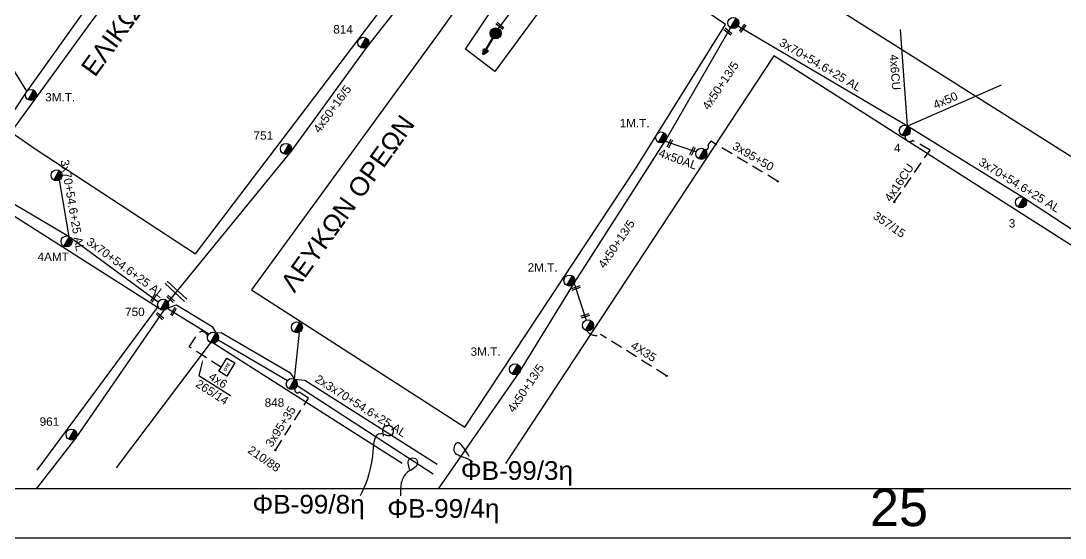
# Model space of a CAD drawing. Header units: millimetres. Extents: x 1020 to 3238, y 796 to 1818.
# Drawn here: x 2241.6 to 2465.3, y 796.3 to 907 of the extents above; entities that cross this region are included whole.
import ezdxf
from ezdxf import colors
from ezdxf.entities.mleader import LeaderData, LeaderLine
from ezdxf.enums import TextEntityAlignment as Align
from ezdxf.math import Vec2, Vec3

# ---------------------------------------------------------------- set-up
doc = ezdxf.new("R2010")
doc.units = ezdxf.units.MM
doc.linetypes.add('DASHED', pattern=[19.05, 12.7, -6.35])
for name, color, linetype, lineweight in [('3x70+54.6+25 AL', 7, 'SYN_LINE', 30), ('3x82+57+16', 7, 'SYN_LINE', 30), ('3x95+35', 7, 'Continuous', 30), ('3X95+50', 7, 'Continuous', 30), ('4x16CU', 7, 'Continuous', 30), ('4X35', 7, 'DASHED', 30), ('4x50', 7, 'Continuous', 30), ('4x50+13_5', 7, 'Continuous', 30), ('4x50+16_5', 7, 'Continuous', 30), ('4x50AL', 7, 'Continuous', 30), ('4x6', 7, 'SYN_LINE', 30), ('4x6CU', 7, 'Continuous', 30), ('Υπόβαθρο ΔΕΗ', 7, 'Continuous', 30)]:
    doc.layers.add(name, color=color, linetype=linetype, lineweight=lineweight)
for name, color, linetype in [('Pillar OTE', 7, 'Continuous'), ('text οδών', 7, 'Continuous'), ('text_kalodion', 7, 'Continuous'), ('Άγνωστα', 7, 'Continuous'), ('ΑΓΝΩΣΤΟ ΕΝΑΕΡΙΟ ΚΑΛΩΔΙΟ', 7, 'Continuous'), ('Επίτονοι', 7, 'Continuous'), ('Επιγραφές - Σχήματα', 7, 'Continuous'), ('Μηχανική τομή', 7, 'Continuous'), ('Στύλος Ξύλινος', 7, 'Continuous'), ('Στύλος Ξύλινος @ 1', 7, 'Continuous'), ('Στύλος ΦΜ', 7, 'Continuous'), ('Στύλος ΦΜ @ 1', 7, 'Continuous'), ('Συνδέσεις', 7, 'Continuous'), ('Τομή', 7, 'Continuous')]:
    doc.layers.add(name, color=color, linetype=linetype)
doc.styles.add('arial', font='arial.ttf')
doc.styles.get("Standard").update_dxf_attribs({"font": 'arial.ttf'})
doc.linetypes.add('SYN_LINE', pattern='A,0.5,-0.0001,["/\\/\\/\\/",Standard,S=0.1,R=0,X=0,Y=-0.05],-0.25', length=0.7501)

# ---------------------------------------------------------------- blocks, each defined once
blk = doc.blocks.new('ΥΠΑΡΧΩΝ ΤΣΙΜΕΝΤΕΝΙΟΣ ΣΤΥΛΟΣ')
at = {"layer": 'Στύλος ΦΜ'}
blk.add_hatch(color=7, dxfattribs=at).paths.add_polyline_path([(-1.29, -2.28, 0.574793), (2.62, 0, 0.268822), (1.3, 2.27)])
at = {"layer": 'Στύλος ΦΜ', "color": 7}
blk.add_line((-1.29, -2.28), (1.3, 2.27), dxfattribs=at)
blk.add_circle((0, 0), 2.62, dxfattribs=at)
at = {"layer": 'Στύλος ΦΜ', "flags": 4}
for tag, p in [('ΑΡΙΘΜΟΣ', (-4.68, 8.05)), ('ΤΥΠΟΣ', (-4.91, 3.03))]:
    blk.add_attdef(tag, p, '', height=4, dxfattribs=at)
blk = doc.blocks.new('ΥΠΑΡΧΩΝ ΞΥΛΙΝΟΣ ΣΤΥΛΟΣ')
at = {"layer": 'Στύλος Ξύλινος'}
h = blk.add_hatch(color=7, dxfattribs=at)
h.paths.add_polyline_path([(-2.62, 0, 0.270008), (-1.29, -2.28), (1.3, 2.27, 0.576266)])
h.paths.add_polyline_path([(-1.29, -2.28, 0.574793), (2.62, 0, 0.268822), (1.3, 2.27)])
at = {"layer": 'Στύλος Ξύλινος', "color": 7}
blk.add_line((-1.29, -2.28), (1.3, 2.27), dxfattribs=at)
blk.add_circle((0, 0), 2.62, dxfattribs=at)
at = {"layer": 'Στύλος Ξύλινος', "flags": 4}
for tag, p in [('ΑΡΙΘΜΟΣ', (-4.91, 8.6)), ('ΤΥΠΟΣ', (-4.85, 3.39))]:
    blk.add_attdef(tag, p, '', height=4, dxfattribs=at)
blk = doc.blocks.new('ΤΟΜΗ')
at = {"layer": 'Τομή', "ltscale": 40}
for p, q in [((-5.68, 0), (17.06, 0)), ((-5.68, -2.77), (17.06, -2.77))]:
    blk.add_line(p, q, dxfattribs=at)
blk = doc.blocks.new('ΜΗΧΑΝΙΚΗ ΤΟΜΗ')
at = {"layer": 'Μηχανική τομή', "ltscale": 40}
for p, q in [((-1.89, 0.78), (5.68, 0.78)), ((-1.89, -0.78), (5.68, -0.78))]:
    blk.add_line(p, q, dxfattribs=at)
blk = doc.blocks.new('_ΣΥΝΔΕΣΗ')
at = {"layer": 'Συνδέσεις', "linetype": 'SYN_LINE', "ltscale": 40}
blk.add_hatch(color=256, dxfattribs=at).paths.add_polyline_path([(0.5, -0.01, 1), (-0.5, -0.01, 1)])
at = {"layer": 'Συνδέσεις'}
blk.add_circle((0, -0.01), 0.5, dxfattribs=at)
blk = doc.blocks.new('ΕΠΙΤΟΝΟΣ')
at = {"layer": 'Επίτονοι', "lineweight": 40, "ltscale": 40}
blk.add_hatch(color=256, dxfattribs=at).paths.add_polyline_path([(-1.13, 6.47), (0, 9.1), (1.13, 6.47)])
for p, q in [((-1.13, 6.47), (0, 9.1)), ((1.13, 6.47), (-1.13, 6.47)), ((-1.13, 6.47), (0, 6.47)), ((0, 9.1), (1.13, 6.47)), ((0, 6.47), (0, 0))]:
    blk.add_line(p, q, dxfattribs=at)
blk = doc.blocks.new('PILLAR ΟΤΕ')
at = {"layer": 'Pillar OTE', "ltscale": 40}
blk.add_lwpolyline([(-3.31, 2.02), (3.39, 2.02), (3.39, -1.99), (-3.31, -1.99)], close=True, dxfattribs=at)
at = {"layer": 'Pillar OTE', "insert": (-1.81, 0.71), "char_height": 1.3575, "width": 109.961, "attachment_point": 1}
blk.add_mtext('{\\fArial|b1|i0|c161|p34;OTE}', dxfattribs=at)

msp = doc.modelspace()

# ---------------------------------------------------------------- linework, layer by layer
at = {"lineweight": -3}
msp.add_lwpolyline([(1059.16, 1801.46), (3011.12, 1801.46), (3011.12, 806.84), (1059.16, 806.84)], close=True, dxfattribs=at)
at = {"layer": '3x70+54.6+25 AL', "color": 62, "linetype": 'SYN_LINE', "lineweight": -3, "ltscale": 20}
msp.add_lwpolyline([(2343.89, 905.33), (2361.85, 929.1), (2370.25, 938.27)], dxfattribs=at)
at = {"layer": '3x70+54.6+25 AL', "color": 6, "linetype": 'SYN_LINE', "lineweight": -3, "ltscale": 20}
msp.add_lwpolyline([(2395.22, 905.9), (2431.54, 884.53), (2456.41, 869.19), (2478.83, 854.51)], dxfattribs=at)
at = {"layer": '3x70+54.6+25 AL', "color": 151, "linetype": 'SYN_LINE', "lineweight": -3, "ltscale": 20}
for points in [[(2271.05, 846.81), (2251.99, 860.79), (2231.49, 872.81)], [(2272.97, 845.47), (2274.98, 846.23), (2282.56, 841.59), (2283.37, 840.19), (2284.52, 840.25), (2299.25, 831.75), (2300.24, 830.29), (2302.42, 830.06), (2330.8, 812.1)]]:
    msp.add_lwpolyline(points, dxfattribs=at)
at = {"layer": '3x70+54.6+25 AL', "color": 151, "linetype": 'SYN_LINE', "lineweight": -3, "ltscale": 15}
msp.add_lwpolyline([(2251.99, 860.79), (2249.9, 872.94)], dxfattribs=at)
at = {"layer": '3x70+54.6+25 AL', "color": 85, "linetype": 'SYN_LINE', "lineweight": -3, "ltscale": 10}
for points in [[(2272.97, 845.47), (2281.91, 839.97)], [(2300.24, 830.29), (2301.27, 840.37)]]:
    msp.add_lwpolyline(points, dxfattribs=at)
at = {"layer": '3x70+54.6+25 AL', "color": 85, "linetype": 'SYN_LINE', "lineweight": -3, "ltscale": 20}
for points in [[(2283.87, 838.71), (2298.74, 830.01)], [(2300.78, 828.94), (2329.95, 810.01)]]:
    msp.add_lwpolyline(points, dxfattribs=at)
at = {"layer": '3x82+57+16', "color": 133, "linetype": 'Continuous', "lineweight": -3, "ltscale": 0.2}
msp.add_lwpolyline([(2300.66, 969.78), (2282.54, 947.64), (2268.08, 927.25), (2242.73, 891.72), (2230.9, 873.88)], dxfattribs=at)
at = {"layer": '3x95+35', "color": 85, "linetype": 'DASHED', "lineweight": -3, "ltscale": 0.2}
msp.add_lwpolyline([(2296.13, 815.1), (2303.23, 826.24), (2301.26, 827.51, -0.846941), (2300.38, 828.34, -60.766016)], format="xyb", dxfattribs=at)
at = {"layer": '3X95+50', "color": 6, "linetype": 'DASHED', "lineweight": -3, "ltscale": 0.2}
msp.add_lwpolyline([(2403.77, 872.63), (2389.37, 881.24), (2388.79, 880.36, -0.865261), (2387.97, 879.55, -17.476221)], format="xyb", dxfattribs=at)
at = {"layer": '4x16CU', "color": 133, "linetype": 'SYN_LINE', "lineweight": -3, "ltscale": 8}
msp.add_lwpolyline([(2242.88, 891.93), (2238.94, 898.31)], dxfattribs=at)
at = {"layer": '4x16CU', "color": 6, "linetype": 'DASHED', "lineweight": -3, "ltscale": 0.2}
msp.add_lwpolyline([(2428.71, 868.23), (2436.36, 879.33), (2432.62, 881.42, -0.765404), (2431.08, 882.34, -3.477362)], format="xyb", dxfattribs=at)
at = {"layer": '4X35', "color": 6, "linetype": 'DASHED', "lineweight": -3, "ltscale": 0.2}
msp.add_lwpolyline([(2379.94, 831.01), (2365.78, 839.88, -0.376798), (2362.88, 840.68, 314.158485)], format="xyb", dxfattribs=at)
at = {"layer": '4x50', "color": 6, "linetype": 'SYN_LINE', "lineweight": -3, "ltscale": 20}
msp.add_lwpolyline([(2431.6, 884.49), (2451.67, 893.29)], dxfattribs=at)
at = {"layer": '4x50+13_5', "color": 6, "linetype": 'Continuous', "lineweight": -3, "ltscale": 0.2}
msp.add_lwpolyline([(2331.08, 806.84), (2348.45, 831.79), (2360.14, 850.81), (2379.85, 881.61), (2393.65, 905.52)], dxfattribs=at)
at = {"layer": '4x50+16_5', "color": 62, "linetype": 'Continuous', "lineweight": -3, "ltscale": 0.2}
msp.add_lwpolyline([(2343.23, 940.61), (2330.29, 920.01), (2315.82, 901.51), (2299.46, 879.05), (2273.13, 846.8)], dxfattribs=at)
at = {"layer": '4x50AL', "color": 6, "linetype": 'Continuous', "lineweight": -3, "ltscale": 0.2}
for points in [[(2379.59, 881.21), (2386.3, 878.99)], [(2360.12, 850.78), (2362.71, 842.94)]]:
    msp.add_lwpolyline(points, dxfattribs=at)
at = {"layer": '4x6', "color": 85, "linetype": 'DASHED', "lineweight": -3, "ltscale": 0.2}
msp.add_lwpolyline([(2284.57, 832.81), (2277.69, 837.2), (2279.47, 839.95, -0.788571), (2281.61, 839.2, -1)], format="xyb", dxfattribs=at)
at = {"layer": '4x6CU', "color": 6, "linetype": 'SYN_LINE', "lineweight": -3, "ltscale": 20}
msp.add_lwpolyline([(2431.54, 884.53), (2430.01, 905.17)], dxfattribs=at)
at = {"layer": 'ΑΓΝΩΣΤΟ ΕΝΑΕΡΙΟ ΚΑΛΩΔΙΟ', "color": 85, "linetype": 'Continuous', "lineweight": -3, "ltscale": 0.2}
msp.add_lwpolyline([(2272.27, 845.08), (2253.41, 817.72), (2244.86, 806.84)], dxfattribs=at)
at = {"layer": 'Επιγραφές - Σχήματα', "lineweight": -3}
msp.add_lwpolyline([(1019.92, 1815.41), (3237.54, 1815.41), (3238.24, 796.27), (1019.92, 796.27)], close=True, dxfattribs=at)
at = {"layer": 'Υπόβαθρο ΔΕΗ', "color": 7, "lineweight": -3}
for points in [[(2503.36, 854.8), (2549.3, 933), (2462.26, 992.2), (2411.49, 912.89)], [(2304.61, 967.14), (2301.63, 969.04), (2263.93, 916.59), (2256.41, 906.45), (2239.66, 883.42), (2239.54, 883.2), (2244.91, 879.45), (2279.03, 857.09), (2342.33, 940.5)], [(2356.74, 930.54), (2352.21, 933.61), (2342.71, 920.6), (2331.21, 904.5), (2290.99, 849.45), (2336.72, 820.03), (2373.28, 875.34), (2392.55, 906.21), (2364.58, 925.3), (2343.17, 896.16), (2336.83, 900.92)]]:
    msp.add_lwpolyline(points, close=True, dxfattribs=at)
for points in [[(2531.05, 812.4), (2533.89, 816.12), (2402.92, 899.54), (2345.4, 812.22)], [(2245.11, 810.79), (2270.9, 845.61), (2230.73, 871.11), (2185.83, 810.49)], [(2323.27, 812.24), (2282.36, 838.25), (2262.02, 811.33)]]:
    msp.add_lwpolyline(points, dxfattribs=at)
for points in [[(2319.31, 818.12), (2319.55, 820.22), (2321.12, 820.11), (2321, 818.3), (2318.75, 818.61), (2316.9, 813.8), (2314.28, 805.29)], [(2337.65, 813.76), (2334.8, 816.49), (2334.36, 815.05), (2336.81, 813.48), (2338.37, 812.7)], [(2324.93, 810.91), (2324.92, 813.27), (2326.15, 813.28), (2326.56, 812.21), (2324.4, 810.35), (2323.11, 808.12), (2322.9, 805.29)]]:
    msp.add_spline(points, degree=3, dxfattribs=at)

# ---------------------------------------------------------------- block references
at = {"layer": 'Pillar OTE', "xscale": 0.4999999999999999, "yscale": 0.4999999999999999, "zscale": 0.4999999999999999, "rotation": 58.31098766636101}
msp.add_blockref('PILLAR ΟΤΕ', (2285.73, 832.85), dxfattribs=at)
at = {"layer": 'Επίτονοι', "lineweight": -3, "xscale": 0.449999999999818, "yscale": 0.449999999999818, "zscale": 0.449999999999818, "rotation": 149.2411935391163}
msp.add_blockref('ΕΠΙΤΟΝΟΣ', (2342.73, 903.28), dxfattribs=at)
at = {"layer": 'Μηχανική τομή', "lineweight": -3}
for p, xscale, yscale, zscale, rotation in [((2344.61, 905.58), 0.2499999999999678, 0.2499999999999678, 0.2499999999999678, 140.7459928860677), ((2395.97, 905.02), 0.2499999999999678, 0.2499999999999678, 0.2499999999999678, 53.20295543834052), ((2393.42, 904.35), 0.2499999999999678, 0.2499999999999678, 0.2499999999999678, 140.7459928860677), ((2380.43, 880.33), 0.2499999999999677, 0.2499999999999677, 0.2499999999999677, 62.49276748160808), ((2385.28, 878.73), 0.2499999999999677, 0.2499999999999677, 0.2499999999999677, 62.49276748160808), ((2360.11, 849.7), 0.2499999999999677, 0.2499999999999677, 0.2499999999999677, 18.48399006104695), ((2270.23, 848.04), 0.2499999999999678, 0.2499999999999678, 0.2499999999999678, 240.5317267470415), ((2273.34, 847.8), 0.2499999999999678, 0.2499999999999678, 0.2499999999999678, 318.1767046464143), ((2274.51, 845.13), 0.2499999999999678, 0.2499999999999678, 0.2499999999999678, 240.5317267470415), ((2271.05, 844.12), 0.2499999999999678, 0.2499999999999678, 0.2499999999999678, 318.1767046464143), ((2362.08, 843.73), 0.2499999999999676, 0.2499999999999676, 0.2499999999999676, 18.48399006104695)]:
    msp.add_blockref('ΜΗΧΑΝΙΚΗ ΤΟΜΗ', p, dxfattribs=dict(at, xscale=xscale, yscale=yscale, zscale=zscale, rotation=rotation))
at = {"layer": 'Στύλος Ξύλινος @ 1', "lineweight": -3, "ltscale": 40, "xscale": 0.4499999999998181, "yscale": 0.4499999999998181, "zscale": 0.4499999999998181}
msp.add_blockref('ΥΠΑΡΧΩΝ ΞΥΛΙΝΟΣ ΣΤΥΛΟΣ', (2343.31, 904.31), dxfattribs=at)
at = {"layer": 'Στύλος ΦΜ @ 1', "lineweight": -3, "ltscale": 40}
ref = msp.add_blockref('ΥΠΑΡΧΩΝ ΤΣΙΜΕΝΤΕΝΙΟΣ ΣΤΥΛΟΣ', (2314.96, 902.31), dxfattribs=dict(at, xscale=0.4499999999998683, yscale=0.4499999999998683, zscale=0.4499999999998683))
ref.add_attrib('ΤΥΠΟΣ', '814', (2308.53, 904.28), dxfattribs={"layer": 'Στύλος ΦΜ', "height": 1.8, "flags": 4})
at = {"layer": 'Στύλος ΦΜ @ 1', "lineweight": -3, "ltscale": 40, "xscale": 0.4499999999998616, "yscale": 0.4499999999998616, "zscale": 0.4499999999998616}
for p in [(2394.23, 906.54), (2387.38, 878.53), (2249.26, 873.93), (2300.73, 841.41), (2363.11, 841.83), (2282.78, 839.17)]:
    msp.add_blockref('ΥΠΑΡΧΩΝ ΤΣΙΜΕΝΤΕΝΙΟΣ ΣΤΥΛΟΣ', p, dxfattribs=at)
at = {"layer": 'Στύλος ΦΜ @ 1', "lineweight": -3, "ltscale": 40}
ref = msp.add_blockref('ΥΠΑΡΧΩΝ ΤΣΙΜΕΝΤΕΝΙΟΣ ΣΤΥΛΟΣ', (2243.76, 891.15), dxfattribs=dict(at, xscale=0.4499999999998683, yscale=0.4499999999998683, zscale=0.4499999999998683))
ref.add_attrib('ΤΥΠΟΣ', '3M.T.', (2246.83, 889.77), dxfattribs={"layer": 'Στύλος ΦΜ', "height": 1.8, "flags": 4})
ref = msp.add_blockref('ΥΠΑΡΧΩΝ ΤΣΙΜΕΝΤΕΝΙΟΣ ΣΤΥΛΟΣ', (2378.75, 882.03), dxfattribs=dict(at, xscale=0.449999999999851, yscale=0.449999999999851, zscale=0.449999999999851))
ref.add_attrib('ΤΥΠΟΣ', '1M.T.', (2369.87, 884.2), dxfattribs={"layer": 'Στύλος ΦΜ', "height": 1.8, "flags": 4})
ref = msp.add_blockref('ΥΠΑΡΧΩΝ ΤΣΙΜΕΝΤΕΝΙΟΣ ΣΤΥΛΟΣ', (2430.95, 883.51), dxfattribs=dict(at, xscale=0.4499999999998616, yscale=0.4499999999998616, zscale=0.4499999999998616))
ref.add_attrib('ΤΥΠΟΣ', '4', (2428.64, 878.9), dxfattribs={"layer": 'Στύλος ΦΜ', "height": 1.8, "flags": 4})
ref = msp.add_blockref('ΥΠΑΡΧΩΝ ΤΣΙΜΕΝΤΕΝΙΟΣ ΣΤΥΛΟΣ', (2298.42, 879.59), dxfattribs=dict(at, xscale=0.4499999999998683, yscale=0.4499999999998683, zscale=0.4499999999998683))
ref.add_attrib('ΤΥΠΟΣ', '751', (2291.45, 881.56), dxfattribs={"layer": 'Στύλος ΦΜ', "height": 1.8, "flags": 4})
ref = msp.add_blockref('ΥΠΑΡΧΩΝ ΤΣΙΜΕΝΤΕΝΙΟΣ ΣΤΥΛΟΣ', (2455.83, 868.16), dxfattribs=dict(at, xscale=0.4499999999998616, yscale=0.4499999999998616, zscale=0.4499999999998616))
ref.add_attrib('ΤΥΠΟΣ', '3', (2453.22, 862.76), dxfattribs={"layer": 'Στύλος ΦΜ', "height": 1.8, "flags": 4})
ref = msp.add_blockref('ΥΠΑΡΧΩΝ ΤΣΙΜΕΝΤΕΝΙΟΣ ΣΤΥΛΟΣ', (2251.4, 859.77), dxfattribs=dict(at, xscale=0.4499999999998616, yscale=0.4499999999998616, zscale=0.4499999999998616))
ref.add_attrib('ΤΥΠΟΣ', '4AMT', (2245.19, 855.6), dxfattribs={"layer": 'Στύλος ΦΜ', "height": 1.8, "flags": 4})
ref = msp.add_blockref('ΥΠΑΡΧΩΝ ΤΣΙΜΕΝΤΕΝΙΟΣ ΣΤΥΛΟΣ', (2359.13, 851.41), dxfattribs=dict(at, xscale=0.449999999999851, yscale=0.449999999999851, zscale=0.449999999999851))
ref.add_attrib('ΤΥΠΟΣ', '2M.T.', (2350.17, 853.31), dxfattribs={"layer": 'Στύλος ΦΜ', "height": 1.8, "flags": 4})
ref = msp.add_blockref('ΥΠΑΡΧΩΝ ΤΣΙΜΕΝΤΕΝΙΟΣ ΣΤΥΛΟΣ', (2272.09, 846.24), dxfattribs=dict(at, xscale=0.4499999999998596, yscale=0.4499999999998596, zscale=0.4499999999998596))
ref.add_attrib('ΤΥΠΟΣ', '750', (2263.94, 843.8), dxfattribs={"layer": 'Στύλος ΦΜ', "height": 1.8, "flags": 4})
ref = msp.add_blockref('ΥΠΑΡΧΩΝ ΤΣΙΜΕΝΤΕΝΙΟΣ ΣΤΥΛΟΣ', (2347.45, 832.4), dxfattribs=dict(at, xscale=0.449999999999851, yscale=0.449999999999851, zscale=0.449999999999851))
ref.add_attrib('ΤΥΠΟΣ', '3M.T.', (2337.95, 835.3), dxfattribs={"layer": 'Στύλος ΦΜ', "height": 1.8, "flags": 4})
ref = msp.add_blockref('ΥΠΑΡΧΩΝ ΤΣΙΜΕΝΤΕΝΙΟΣ ΣΤΥΛΟΣ', (2299.65, 829.27), dxfattribs=dict(at, xscale=0.4499999999998552, yscale=0.4499999999998552, zscale=0.4499999999998552))
ref.add_attrib('ΤΥΠΟΣ', '848', (2293.83, 824.38), dxfattribs={"layer": 'Στύλος ΦΜ', "height": 1.8, "flags": 4})
ref = msp.add_blockref('ΥΠΑΡΧΩΝ ΤΣΙΜΕΝΤΕΝΙΟΣ ΣΤΥΛΟΣ', (2252.47, 818.44), dxfattribs=dict(at, xscale=0.4499999999998596, yscale=0.4499999999998596, zscale=0.4499999999998596))
ref.add_attrib('ΤΥΠΟΣ', '961', (2245.64, 820.31), dxfattribs={"layer": 'Στύλος ΦΜ', "height": 1.8, "flags": 4})
at = {"layer": 'Συνδέσεις', "lineweight": -3, "xscale": 0.25, "yscale": 0.25, "zscale": 0.25}
for p in [(2403.77, 872.64), (2428.71, 868.23), (2379.94, 831.02), (2296.13, 815.1)]:
    msp.add_blockref('_ΣΥΝΔΕΣΗ', p, dxfattribs=at)
at = {"layer": 'Τομή', "lineweight": -3, "xscale": 0.2499999999999995, "yscale": 0.2499999999999995, "zscale": 0.2499999999999995, "rotation": 137.0342889805895}
msp.add_blockref('ΤΟΜΗ', (2275.63, 847.89), dxfattribs=at)

# ---------------------------------------------------------------- texts
at = {"layer": 'text οδών', "lineweight": -3}
msp.add_text('ΕΛΙΚΩΝΟΣ', height=4, rotation=54.0083, dxfattribs=at).set_placement((2264.3, 907.57), align=Align.MIDDLE_CENTER)
at = {"layer": 'text οδών', "lineweight": -3, "ltscale": 40, "insert": (2296.96, 850.92), "char_height": 2, "width": 66.4085, "attachment_point": 1, "rotation": 54.4275}
msp.add_mtext('{\\H2x;ΛEYKΩN OPEΩN} ', dxfattribs=at)
at = {"layer": 'text_kalodion', "linetype": 'Continuous', "lineweight": -3, "ltscale": 0.2}
for s, rotation, p in [('3x70+54.6+25 AL', 329.5264, (2412.89, 897.59)), ('4x6CU', 274.2258, (2428.88, 896.01)), ('4x50+13/5', 55.8653, (2391.46, 893.15)), ('4x50+16/5', 53.9257, (2308.31, 888.14)), ('4x50', 23.6638, (2439.64, 889.98)), ('4x50AL', 340.1269, (2382.37, 877.42)), ('3x95+50', 329.5264, (2398.49, 877.99)), ('3x70+54.6+25 AL', 279.747, (2252.66, 867.5)), ('3x70+54.6+25 AL', 328.3301, (2455.52, 871.85)), ('4x16CU', 56.3685, (2429.73, 872.38)), ('4x50+13/5', 55.8653, (2369.19, 859.26)), ('3x70+54.6+25 AL', 323.7536, (2264.03, 854.19)), ('4X35', 327.9552, (2375.02, 836.22)), ('4x50+13/5', 55.8653, (2349.77, 828.38)), ('4x6', 327.4494, (2283.86, 830.05)), ('2x3x70+54.6+25 AL', 327.6724, (2314.43, 824.59)), ('3x95+35', 57.4705, (2297.22, 820.16))]:
    msp.add_text(s, height=1.8, rotation=rotation, dxfattribs=at).set_placement(p, align=Align.MIDDLE_CENTER)
at = {"layer": 'text_kalodion', "linetype": 'Continuous', "lineweight": -3, "ltscale": 0.2, "insert": (2279.82, 830.35), "char_height": 1.8, "width": 4.551914400963137e-14, "attachment_point": 1, "rotation": 327.4494}
msp.add_mtext('265/14', dxfattribs=at)
at = {"layer": 'Άγνωστα', "color": 7, "lineweight": -3, "char_height": 1.8, "width": 4.551914400963137e-14, "attachment_point": 1, "rotation": 325.3988}
for s, insert in [('357/15', (2425, 866.31)), ('210/88', (2291.08, 816.17))]:
    msp.add_mtext(s, dxfattribs=dict(at, insert=insert))
at = {"layer": 'Επιγραφές - Σχήματα', "lineweight": -3, "char_height": 4, "width": 14.2262, "attachment_point": 1}
for s, insert in [('ΦB-99/3η', (2335.86, 812.73)), ('ΦB-99/8η', (2291.22, 805.52)), ('ΦB-99/4η', (2320.1, 804.61))]:
    msp.add_mtext(s, dxfattribs=dict(at, insert=insert))
at = {"layer": 'Επιγραφές - Σχήματα', "lineweight": -3, "insert": (2423.5, 806.84), "char_height": 8, "width": 15.5504, "attachment_point": 1, "style": 'arial'}
msp.add_mtext('25', dxfattribs=at)

# ---------------------------------------------------------------- leaders
at = {"layer": 'Υπόβαθρο ΔΕΗ', "color": 7, "lineweight": -3}
ml = msp.add_multileader_mtext('Standard', dxfattribs=at)
ml.set_content('', color=7)
ml.set_leader_properties()
ml.build(insert=Vec2(0, 0))
ml.multileader.update_dxf_attribs({"arrow_head_size": 1})
ctx = ml.context
ctx.base_point, ctx.arrow_head_size, ctx.plane_origin, ctx.plane_x_axis, ctx.plane_y_axis = Vec3(2289.93, 824.69), 1, Vec3(2280.65, 834.56), Vec3(-0.848048, 0.529919), Vec3(-0.529919, -0.848048)
ctx.text_align_type = 2
notes = []
notes.append((ctx, [(0, (1, 1, 0), (2279.75, 831.05), (0.848048, -0.529919), 8, [(0, [(2280.65, 834.56)], 0, [])])]))
ctx.mtext.insert, ctx.mtext.text_direction, ctx.mtext.rotation, ctx.mtext.alignment, ctx.mtext.flow_direction = Vec3(2287.17, 824.05), Vec3(-0.848048, 0.529919), 2.583087, 3, 5
for ctx, leaders in notes:
    for number, flags, end, landing, length, lines in leaders:
        leader = LeaderData()
        leader.index, (leader.has_last_leader_line, leader.has_dogleg_vector, leader.attachment_direction) = number, flags
        leader.last_leader_point, leader.dogleg_vector, leader.dogleg_length = Vec3(end), Vec3(landing), length
        for number, points, colour, breaks in lines:
            line = LeaderLine()
            line.index, line.vertices, line.color, line.breaks = number, Vec3.list(points), colors.encode_raw_color(colour), breaks
            leader.lines.append(line)
        ctx.leaders.append(leader)

doc.saveas('drawing.dxf')
